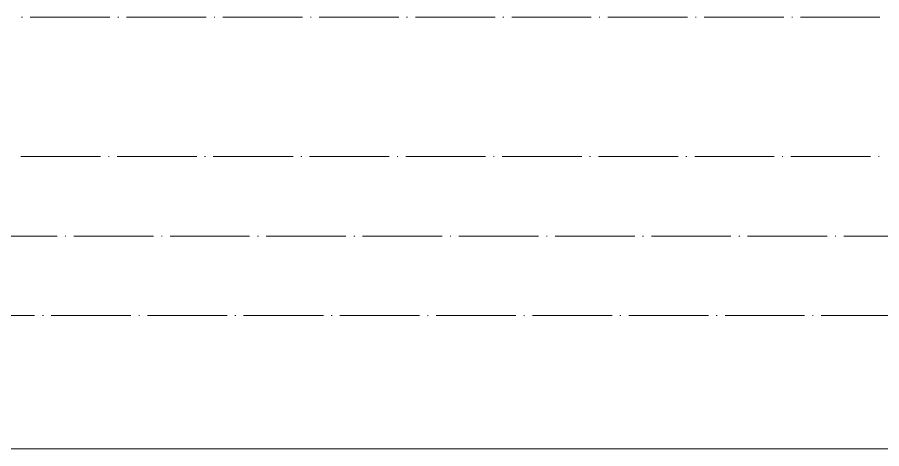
# Model space of a CAD drawing. Header units: millimetres. Extents: x 261 to 114907, y 32 to 1998430.
# Drawn here: x 70675 to 72849, y 1986487 to 1987572 of the extents above; entities that cross this region are included whole.
import ezdxf

# ---------------------------------------------------------------- set-up
doc = ezdxf.new("R2010")
doc.units = ezdxf.units.MM

msp = doc.modelspace()

# ---------------------------------------------------------------- linework, layer by layer
at = {"color": 0, "lineweight": 0}
for points in [[(70685.7, 1987572.4), (70687.9, 1987572.4)], [(70707.7, 1987572.4), (70908.1, 1987572.4)], [(70927.9, 1987572.4), (70930.1, 1987572.4)], [(70949.9, 1987572.4), (71149.8, 1987572.4)], [(71170.1, 1987572.4), (71171.8, 1987572.4)], [(71192.1, 1987572.4), (71392, 1987572.4)], [(71412.3, 1987572.4), (71414, 1987572.4)], [(71434.2, 1987572.4), (71634.2, 1987572.4)], [(71654, 1987572.4), (71656.2, 1987572.4)], [(71676, 1987572.4), (71876.4, 1987572.4)], [(71896.2, 1987572.4), (71898.3, 1987572.4)], [(71918.2, 1987572.4), (72118.1, 1987572.4)], [(72138.4, 1987572.4), (72140.1, 1987572.4)], [(72160.3, 1987572.4), (72360.3, 1987572.4)], [(72380.1, 1987572.4), (72382.3, 1987572.4)], [(72402.5, 1987572.4), (72602.5, 1987572.4)], [(72622.3, 1987572.4), (72624.4, 1987572.4)], [(72644.3, 1987572.4), (72844.2, 1987572.4)], [(70884, 1987222.5), (70684, 1987222.5)], [(70905.9, 1987222.5), (70904.2, 1987222.5)], [(71126.1, 1987222.5), (70926.2, 1987222.5)], [(71148.1, 1987222.5), (71146, 1987222.5)], [(71368.3, 1987222.5), (71167.9, 1987222.5)], [(71390.3, 1987222.5), (71388.1, 1987222.5)], [(71610.1, 1987222.5), (71410.1, 1987222.5)], [(71632, 1987222.5), (71630.3, 1987222.5)], [(71852.2, 1987222.5), (71652.3, 1987222.5)], [(71874.2, 1987222.5), (71872.5, 1987222.5)], [(72094.4, 1987222.5), (71894.5, 1987222.5)], [(72116.4, 1987222.5), (72114.2, 1987222.5)], [(72336.6, 1987222.5), (72136.2, 1987222.5)], [(72358.6, 1987222.5), (72356.4, 1987222.5)], [(72578.3, 1987222.5), (72378.4, 1987222.5)], [(72600.3, 1987222.5), (72598.6, 1987222.5)], [(72820.5, 1987222.5), (72620.6, 1987222.5)], [(72842.5, 1987222.5), (72840.3, 1987222.5)], [(70575, 1987022.1), (70774.9, 1987022.1)], [(70795.2, 1987022.1), (70797.3, 1987022.1)], [(70817.2, 1987022.1), (71017.1, 1987022.1)], [(71037.4, 1987022.1), (71039.1, 1987022.1)], [(71059.3, 1987022.1), (71259.3, 1987022.1)], [(71279.1, 1987022.1), (71281.3, 1987022.1)], [(71301.1, 1987022.1), (71501.5, 1987022.1)], [(71521.3, 1987022.1), (71523.4, 1987022.1)], [(71543.3, 1987022.1), (71743.2, 1987022.1)], [(71763.5, 1987022.1), (71765.2, 1987022.1)], [(71785.4, 1987022.1), (71985.4, 1987022.1)], [(72005.6, 1987022.1), (72007.4, 1987022.1)], [(72027.6, 1987022.1), (72227.6, 1987022.1)], [(72247.4, 1987022.1), (72249.5, 1987022.1)], [(72269.4, 1987022.1), (72469.7, 1987022.1)], [(72489.6, 1987022.1), (72491.7, 1987022.1)], [(72511.5, 1987022.1), (72711.5, 1987022.1)], [(72731.7, 1987022.1), (72733.5, 1987022.1)], [(72753.7, 1987022.1), (72953.7, 1987022.1)], [(70718.1, 1986822.2), (70518.1, 1986822.2)], [(70740.5, 1986822.2), (70738.3, 1986822.2)], [(70960.2, 1986822.2), (70760.3, 1986822.2)], [(70982.2, 1986822.2), (70980.5, 1986822.2)], [(71202.4, 1986822.2), (71002.5, 1986822.2)], [(71224.4, 1986822.2), (71222.2, 1986822.2)], [(71444.6, 1986822.2), (71244.2, 1986822.2)], [(71466.6, 1986822.2), (71464.4, 1986822.2)], [(71686.3, 1986822.2), (71486.4, 1986822.2)], [(71708.3, 1986822.2), (71706.6, 1986822.2)], [(71928.5, 1986822.2), (71728.6, 1986822.2)], [(71950.5, 1986822.2), (71948.8, 1986822.2)], [(72170.7, 1986822.2), (71970.7, 1986822.2)], [(72192.7, 1986822.2), (72190.5, 1986822.2)], [(72412.9, 1986822.2), (72212.5, 1986822.2)], [(72434.8, 1986822.2), (72432.7, 1986822.2)], [(72654.6, 1986822.2), (72454.7, 1986822.2)], [(72676.6, 1986822.2), (72674.9, 1986822.2)], [(72896.8, 1986822.2), (72696.8, 1986822.2)], [(68706.5, 1986487.3), (74117.6, 1986487.3)]]:
    msp.add_lwpolyline(points, dxfattribs=at)

doc.saveas('drawing.dxf')
